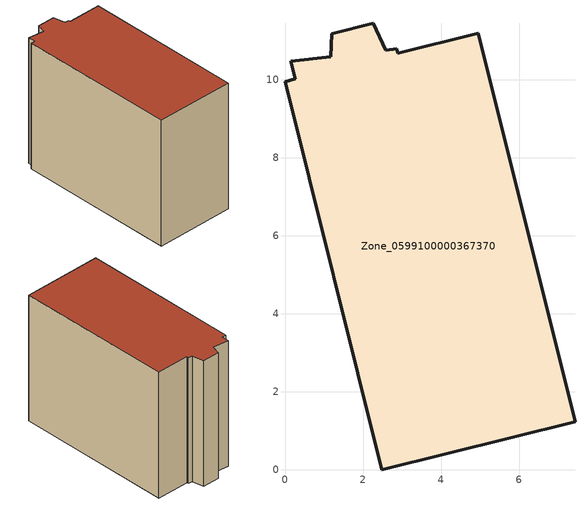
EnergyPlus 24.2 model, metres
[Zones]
Zone_0599100000367370
 floor ground (C_G): 2.86,10.79 2.89,10.67 4.95,11.19 7.43,1.24 2.49,0 0,9.95 0.26,10.02 0.14,10.47 1.17,10.59 1.2,11.18 2.26,11.45 2.58,10.76 z0
 wall outside (C_F): 2.49,0 7.43,1.24 4.95,11.19 2.89,10.67 2.86,10.79 2.58,10.76 2.26,11.45 1.2,11.18 1.17,10.59 0.14,10.47 0.26,10.02 0,9.95 2.49,0 z0:8.41
 roof outside (C_R): 2.89,10.67 2.86,10.79 2.58,10.76 2.26,11.45 1.2,11.18 1.17,10.59 0.14,10.47 0.26,10.02 0,9.95 2.49,0 7.43,1.24 4.95,11.19 z8.41
[BUILDING]
Pand.0599100000367370: North Axis=0; Terrain=City; Loads Convergence Tolerance Value=0.04; Temperature Convergence Tolerance Value=0.4; Solar Distribution=FullExterior; Maximum Number of Warmup Days=25; Minimum Number of Warmup Days=1
[Site:Location]
Rotterdam.The.Hague.AP_ZH_NLD Design_Conditions: Latitude=51.96; Longitude=4.45; Time Zone=1; Elevation=-4.5
[SITE:GROUNDTEMPERATURE:BUILDINGSURFACE]
18, 18, 18, 18, 18, 18, 18, 18, 18, 18, 18, 18
[MATERIAL] Thermal Absorptance=0.9; Solar Absorptance=0.7; Visible Absorptance=0.7
Name | Roughness | Thickness | Conductivity | Density | Specific Heat
G.TI.1992-2005 | MediumSmooth | 0.15 | 0.06 | 540 | 1210
F.TI.1992-2005 | Rough | 0.3 | 0.12 | 1920 | 840
R.TI.1992-2005 | MediumRough | 0.2 | 0.08 | 1500 | 1000
[CONSTRUCTION]
C_G: G.TI.1992-2005
C_F: F.TI.1992-2005
C_R: R.TI.1992-2005
[ZONE]
Zone_0599100000367370: Type=1; Multiplier=1; Ceiling Height=Autocalculate; Volume=Autocalculate; Floor Area=autocalculate; Part of Total Floor Area=Yes
[ZONEINFILTRATION:DESIGNFLOWRATE]
Infil_Zone_0599100000367370: Zone or ZoneList or Space or SpaceList=Zone_0599100000367370; Schedule=AlwaysOn; Design Flow Rate Calculation Method=Flow/Area; Flow Rate per Floor Area=0.0015; Constant Term Coefficient=1; Temperature Term Coefficient=0; Velocity Term Coefficient=0; Velocity Squared Term Coefficient=0
[HVACTEMPLATE:ZONE:IDEALLOADSAIRSYSTEM]
Zone_0599100000367370: Maximum Heating Supply Air Temperature=50; Minimum Cooling Supply Air Temperature=13; Maximum Heating Supply Air Humidity Ratio=0.0156; Minimum Cooling Supply Air Humidity Ratio=0.0077; Heating Limit=NoLimit; Cooling Limit=NoLimit; Dehumidification Control Type=ConstantSensibleHeatRatio; Cooling Sensible Heat Ratio=0.7; Dehumidification Setpoint=60; Humidification Control Type=None; Humidification Setpoint=30; Outdoor Air Method=None; Outdoor Air Flow Rate per Person=0.00944; Outdoor Air Flow Rate per Zone Floor Area=0; Outdoor Air Flow Rate per Zone=0; Demand Controlled Ventilation Type=None; Outdoor Air Economizer Type=NoEconomizer; Heat Recovery Type=None; Sensible Heat Recovery Effectiveness=0.7; Latent Heat Recovery Effectiveness=0.65
[ZONECONTROL:THERMOSTAT]
ThermostatControl_Zone_0599100000367370: Zone or ZoneList=Zone_0599100000367370; Control Type Schedule=DualSetpointControlType; Control 1=Thermostat_Zone_0599100000367370; Temperature Difference Between Cutout And Setpoint=0
[THERMOSTATSETPOINT:DUALSETPOINT]
Thermostat_Zone_0599100000367370: Heating Setpoint Temperature Schedule=HeatingSetpoint_Zone_0599100000367370; Cooling Setpoint Temperature Schedule=CoolingSetpoint_Zone_0599100000367370
[SCHEDULE:COMPACT]
HeatingSetpoint_Zone_0599100000367370: Through: 12/31, For: AllDays, Until: 24:00, 21
CoolingSetpoint_Zone_0599100000367370: Through: 12/31, For: AllDays, Until: 24:00, 24
DualSetpointControlType: Through: 12/31, For: AllDays, Until: 24:00, 4
AlwaysOn: Through: 12/31, For: AllDays, Until: 24:00, 1
